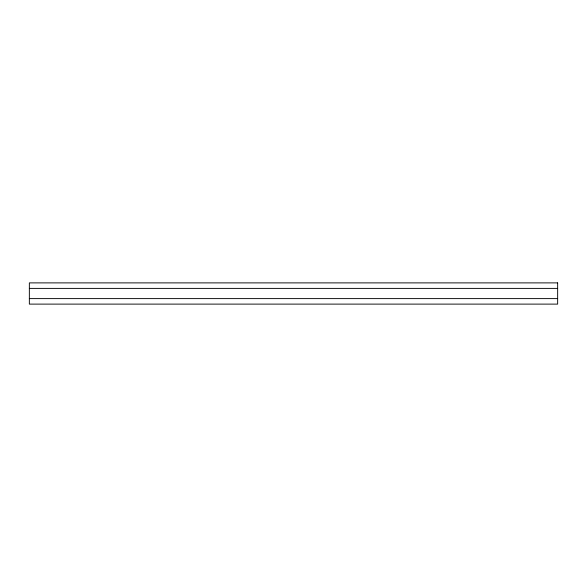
<?xml version="1.0" encoding="UTF-8"?>
<svg xmlns="http://www.w3.org/2000/svg" width="587" height="587" viewBox="0 0 587 587"><rect width="100%" height="100%" fill="white"/><g stroke="black" fill="none" stroke-linecap="round" stroke-linejoin="round"><path stroke-width="0.88" d="M29.35 288.393L557.65 288.393M29.35 298.607L557.65 298.607M557.65 282.89L29.35 282.89L29.35 304.11L557.65 304.11L557.65 282.89"/></g></svg>
